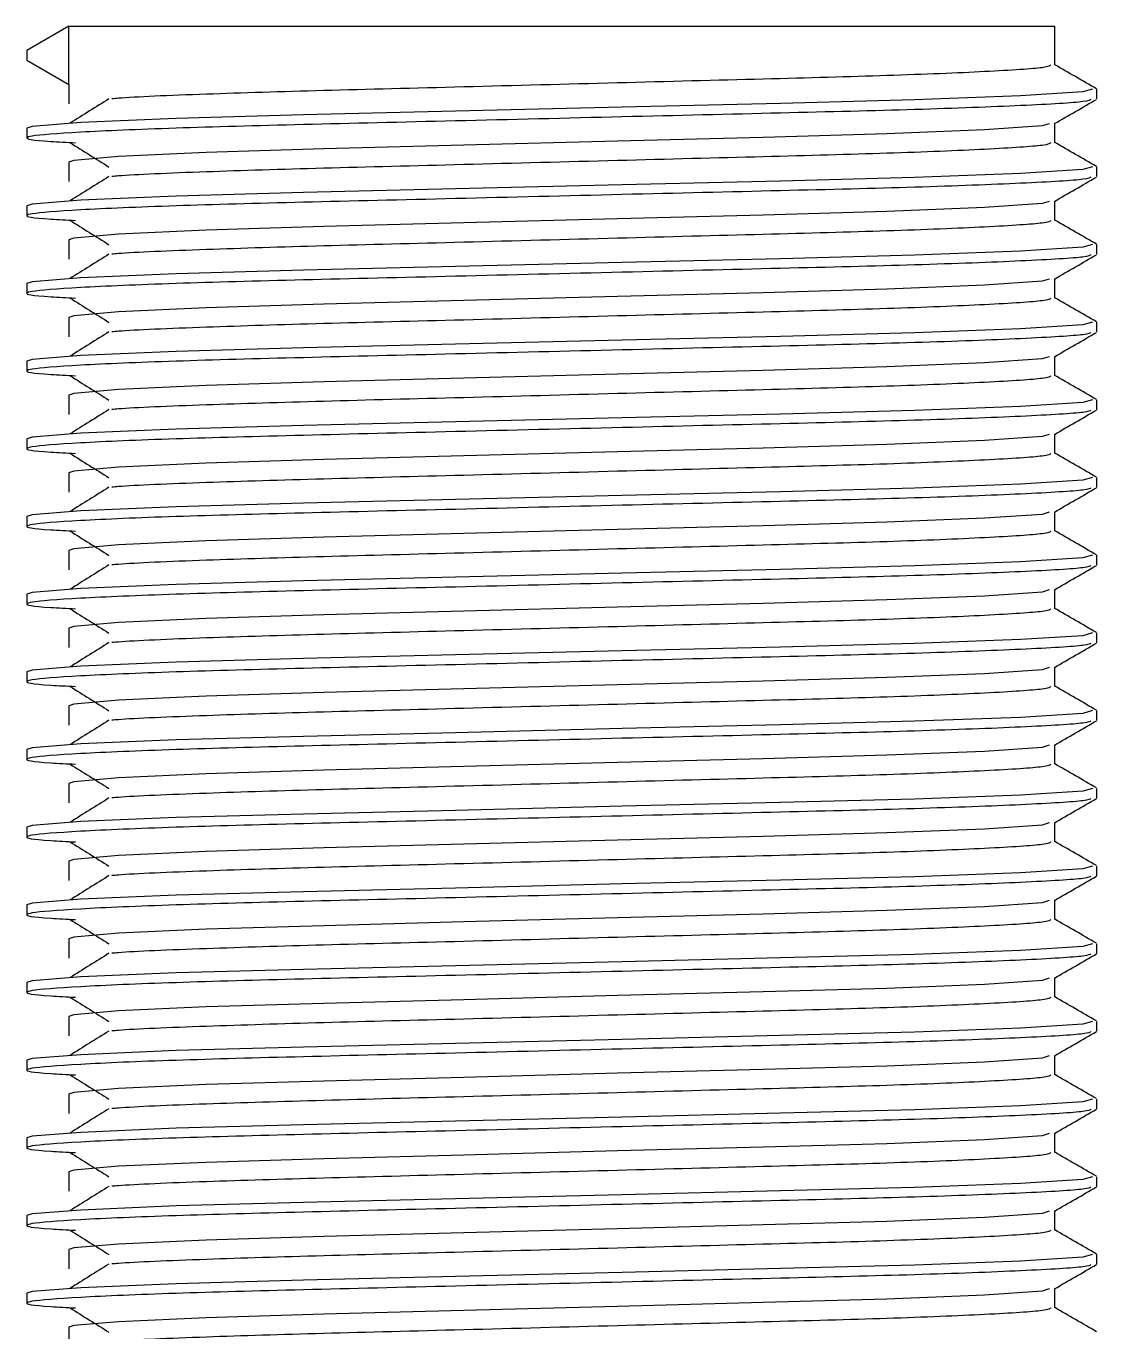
# Model space of a CAD drawing. Header units: millimetres. Extents: x -205 to 841, y 0 to 722.
# Drawn here: x 77.12 to 79.188, y 97.268 to 99.789 of the extents above; entities that cross this region are included whole.
import ezdxf

# ---------------------------------------------------------------- set-up
doc = ezdxf.new("R2010")
doc.units = ezdxf.units.MM

msp = doc.modelspace()

# ---------------------------------------------------------------- linework, layer by layer
at = {"color": 7, "linetype": 'Continuous', "lineweight": 25}
for p, q in [((77.2025, 99.7892), (77.1213, 99.7423)), ((77.2025, 99.7892), (78.1545, 99.7892)), ((77.2025, 99.6767), (77.2025, 99.7892)), ((78.1545, 99.7892), (79.1065, 99.7892)), ((79.1065, 99.7141), (79.1065, 99.7892)), ((77.1213, 99.7423), (77.1213, 99.7235)), ((77.1213, 99.7235), (77.2025, 99.6767)), ((77.2025, 99.6767), (77.2025, 99.6392)), ((79.1877, 99.6485), (79.1877, 99.6673)), ((79.1065, 99.5641), (79.1065, 99.6012)), ((77.1213, 99.5923), (77.1213, 99.5735)), ((77.1213, 99.5923), (77.1213, 99.5735)), ((77.2025, 99.5267), (77.2025, 99.4892)), ((79.1877, 99.4985), (79.1877, 99.5173)), ((79.1065, 99.4141), (79.1065, 99.4512)), ((77.1213, 99.4423), (77.1213, 99.4235)), ((77.1213, 99.4423), (77.1213, 99.4235)), ((77.2025, 99.3767), (77.2025, 99.3392)), ((79.1877, 99.3485), (79.1877, 99.3673)), ((79.1065, 99.2641), (79.1065, 99.3012)), ((77.1213, 99.2923), (77.1213, 99.2735)), ((77.1213, 99.2923), (77.1213, 99.2735)), ((77.2025, 99.2267), (77.2025, 99.1892)), ((79.1877, 99.1985), (79.1877, 99.2173)), ((79.1065, 99.1141), (79.1065, 99.1512)), ((77.1213, 99.1423), (77.1213, 99.1235)), ((77.1213, 99.1423), (77.1213, 99.1235)), ((77.2025, 99.0767), (77.2025, 99.0392)), ((79.1877, 99.0485), (79.1877, 99.0673)), ((79.1065, 98.9641), (79.1065, 99.0012)), ((77.1213, 98.9923), (77.1213, 98.9735)), ((77.1213, 98.9923), (77.1213, 98.9735)), ((77.2025, 98.9267), (77.2025, 98.8892)), ((79.1877, 98.8985), (79.1877, 98.9173)), ((77.1213, 98.8423), (77.1213, 98.8235)), ((77.1213, 98.8423), (77.1213, 98.8235)), ((79.1065, 98.8141), (79.1065, 98.8512)), ((77.2025, 98.7767), (77.2025, 98.7392)), ((79.1877, 98.7485), (79.1877, 98.7673)), ((77.1213, 98.6923), (77.1213, 98.6735)), ((77.1213, 98.6923), (77.1213, 98.6735)), ((79.1065, 98.6641), (79.1065, 98.7012)), ((77.2025, 98.6267), (77.2025, 98.5892)), ((79.1877, 98.5985), (79.1877, 98.6173)), ((77.1213, 98.5423), (77.1213, 98.5235)), ((77.1213, 98.5423), (77.1213, 98.5235)), ((79.1065, 98.5141), (79.1065, 98.5512)), ((77.2025, 98.4767), (77.2025, 98.4392)), ((79.1877, 98.4485), (79.1877, 98.4673)), ((77.1213, 98.3923), (77.1213, 98.3735)), ((77.1213, 98.3923), (77.1213, 98.3735)), ((79.1065, 98.3641), (79.1065, 98.4012)), ((77.2025, 98.3267), (77.2025, 98.2892)), ((79.1877, 98.2985), (79.1877, 98.3173)), ((77.1213, 98.2423), (77.1213, 98.2235)), ((77.1213, 98.2423), (77.1213, 98.2235)), ((79.1065, 98.2141), (79.1065, 98.2512)), ((77.2025, 98.1767), (77.2025, 98.1392)), ((79.1877, 98.1485), (79.1877, 98.1673)), ((77.1213, 98.0923), (77.1213, 98.0735)), ((77.1213, 98.0923), (77.1213, 98.0735)), ((79.1065, 98.0641), (79.1065, 98.1012)), ((77.2025, 98.0267), (77.2025, 97.9892)), ((79.1877, 97.9985), (79.1877, 98.0173)), ((77.1213, 97.9423), (77.1213, 97.9235)), ((77.1213, 97.9423), (77.1213, 97.9235)), ((79.1065, 97.9141), (79.1065, 97.9512)), ((77.2025, 97.8767), (77.2025, 97.8392)), ((79.1877, 97.8485), (79.1877, 97.8673)), ((77.1213, 97.7923), (77.1213, 97.7735)), ((77.1213, 97.7923), (77.1213, 97.7735)), ((79.1065, 97.7641), (79.1065, 97.8012)), ((77.2025, 97.7267), (77.2025, 97.6892)), ((79.1877, 97.6985), (79.1877, 97.7173)), ((77.1213, 97.6423), (77.1213, 97.6235)), ((77.1213, 97.6423), (77.1213, 97.6235)), ((79.1065, 97.6141), (79.1065, 97.6512)), ((77.2025, 97.5767), (77.2025, 97.5392)), ((79.1877, 97.5485), (79.1877, 97.5673)), ((77.1213, 97.4923), (77.1213, 97.4735)), ((77.1213, 97.4923), (77.1213, 97.4735)), ((79.1065, 97.4641), (79.1065, 97.5012)), ((77.2025, 97.4267), (77.2025, 97.3892)), ((79.1877, 97.3985), (79.1877, 97.4173)), ((77.1213, 97.3423), (77.1213, 97.3235)), ((77.1213, 97.3423), (77.1213, 97.3235)), ((79.1065, 97.3141), (79.1065, 97.3512)), ((77.2025, 97.2767), (77.2025, 97.2392))]:
    msp.add_line(p, q, dxfattribs=at)
at = {"color": 7, "linetype": 'Continuous', "lineweight": 25, "flags": 128}
for points in [[(79.1794, 99.6673), (79.1609, 99.6621), (79.0405, 99.6544), (78.8354, 99.6467), (78.5765, 99.64), (78.271, 99.6326), (77.949, 99.6248), (77.6556, 99.6177), (77.4094, 99.6108), (77.2253, 99.603), (77.1319, 99.5955), (77.1213, 99.5923), (77.1213, 99.5923)], [(79.0958, 99.6007), (79.0818, 99.5964), (78.9709, 99.5887), (78.7819, 99.5811), (78.5434, 99.5744), (78.2618, 99.567), (77.9651, 99.5592), (77.6948, 99.5521), (77.4679, 99.5451), (77.2983, 99.5374), (77.2123, 99.5299), (77.2025, 99.5267), (77.2025, 99.5267)], [(79.1794, 99.5173), (79.1609, 99.5121), (79.0405, 99.5044), (78.8354, 99.4967), (78.5765, 99.49), (78.271, 99.4826), (77.949, 99.4748), (77.6556, 99.4677), (77.4094, 99.4608), (77.2253, 99.453), (77.1319, 99.4455), (77.1213, 99.4423), (77.1213, 99.4423)], [(79.0958, 99.4507), (79.0818, 99.4464), (78.9709, 99.4387), (78.7819, 99.4311), (78.5434, 99.4244), (78.2618, 99.417), (77.9651, 99.4092), (77.6948, 99.4021), (77.4679, 99.3951), (77.2983, 99.3874), (77.2123, 99.3799), (77.2025, 99.3767), (77.2025, 99.3767)], [(79.1794, 99.3673), (79.1609, 99.3621), (79.0405, 99.3544), (78.8354, 99.3467), (78.5765, 99.34), (78.271, 99.3326), (77.949, 99.3248), (77.6556, 99.3177), (77.4094, 99.3108), (77.2253, 99.303), (77.1319, 99.2955), (77.1213, 99.2923), (77.1213, 99.2923)], [(79.0958, 99.3007), (79.0818, 99.2964), (78.9709, 99.2887), (78.7819, 99.2811), (78.5434, 99.2744), (78.2618, 99.267), (77.9651, 99.2592), (77.6948, 99.2521), (77.4679, 99.2451), (77.2983, 99.2374), (77.2123, 99.2299), (77.2025, 99.2267), (77.2025, 99.2267)], [(79.1794, 99.2173), (79.1609, 99.2121), (79.0405, 99.2044), (78.8354, 99.1967), (78.5765, 99.19), (78.271, 99.1826), (77.949, 99.1748), (77.6556, 99.1677), (77.4094, 99.1608), (77.2253, 99.153), (77.1319, 99.1455), (77.1213, 99.1423), (77.1213, 99.1423)], [(79.0958, 99.1507), (79.0818, 99.1464), (78.9709, 99.1387), (78.7819, 99.1311), (78.5434, 99.1244), (78.2618, 99.117), (77.9651, 99.1092), (77.6948, 99.1021), (77.4679, 99.0951), (77.2983, 99.0874), (77.2123, 99.0799), (77.2025, 99.0767), (77.2025, 99.0767)], [(79.1794, 99.0673), (79.1609, 99.0621), (79.0405, 99.0544), (78.8354, 99.0467), (78.5765, 99.04), (78.271, 99.0326), (77.949, 99.0248), (77.6556, 99.0177), (77.4094, 99.0108), (77.2253, 99.003), (77.1319, 98.9955), (77.1213, 98.9923), (77.1213, 98.9923)], [(79.0958, 99.0007), (79.0818, 98.9964), (78.9709, 98.9887), (78.7819, 98.9811), (78.5434, 98.9744), (78.2618, 98.967), (77.9651, 98.9592), (77.6948, 98.9521), (77.4679, 98.9451), (77.2983, 98.9374), (77.2123, 98.9299), (77.2025, 98.9267), (77.2025, 98.9267)], [(79.1794, 98.9173), (79.1609, 98.9121), (79.0405, 98.9044), (78.8354, 98.8967), (78.5765, 98.89), (78.271, 98.8826), (77.949, 98.8748), (77.6556, 98.8677), (77.4094, 98.8608), (77.2253, 98.853), (77.1319, 98.8455), (77.1213, 98.8423), (77.1213, 98.8423)], [(79.0958, 98.8507), (79.0818, 98.8464), (78.9709, 98.8387), (78.7819, 98.8311), (78.5434, 98.8244), (78.2618, 98.817), (77.9651, 98.8092), (77.6948, 98.8021), (77.4679, 98.7951), (77.2983, 98.7874), (77.2123, 98.7799), (77.2025, 98.7767), (77.2025, 98.7767)], [(79.1794, 98.7673), (79.1609, 98.7621), (79.0405, 98.7544), (78.8354, 98.7467), (78.5765, 98.74), (78.271, 98.7326), (77.949, 98.7248), (77.6556, 98.7177), (77.4094, 98.7108), (77.2253, 98.703), (77.1319, 98.6955), (77.1213, 98.6923), (77.1213, 98.6923)], [(79.0958, 98.7007), (79.0818, 98.6964), (78.9709, 98.6887), (78.7819, 98.6811), (78.5434, 98.6744), (78.2618, 98.667), (77.9651, 98.6592), (77.6948, 98.6521), (77.4679, 98.6451), (77.2983, 98.6374), (77.2123, 98.6299), (77.2025, 98.6267), (77.2025, 98.6267)], [(79.1794, 98.6173), (79.1609, 98.6121), (79.0405, 98.6044), (78.8354, 98.5967), (78.5765, 98.59), (78.271, 98.5826), (77.949, 98.5748), (77.6556, 98.5677), (77.4094, 98.5608), (77.2253, 98.553), (77.1319, 98.5455), (77.1213, 98.5423), (77.1213, 98.5423)], [(79.0958, 98.5507), (79.0818, 98.5464), (78.9709, 98.5387), (78.7819, 98.5311), (78.5434, 98.5244), (78.2618, 98.517), (77.9651, 98.5092), (77.6948, 98.5021), (77.4679, 98.4951), (77.2983, 98.4874), (77.2123, 98.4799), (77.2025, 98.4767), (77.2025, 98.4767)], [(79.1794, 98.4673), (79.1609, 98.4621), (79.0405, 98.4544), (78.8354, 98.4467), (78.5765, 98.44), (78.271, 98.4326), (77.949, 98.4248), (77.6556, 98.4177), (77.4094, 98.4108), (77.2253, 98.403), (77.1319, 98.3955), (77.1213, 98.3923), (77.1213, 98.3923)], [(79.0958, 98.4007), (79.0818, 98.3964), (78.9709, 98.3887), (78.7819, 98.3811), (78.5434, 98.3744), (78.2618, 98.367), (77.9651, 98.3592), (77.6948, 98.3521), (77.4679, 98.3451), (77.2983, 98.3374), (77.2123, 98.3299), (77.2025, 98.3267), (77.2025, 98.3267)], [(79.1794, 98.3173), (79.1609, 98.3121), (79.0405, 98.3044), (78.8354, 98.2967), (78.5765, 98.29), (78.271, 98.2826), (77.949, 98.2748), (77.6556, 98.2677), (77.4094, 98.2608), (77.2253, 98.253), (77.1319, 98.2455), (77.1213, 98.2423), (77.1213, 98.2423)], [(79.0958, 98.2507), (79.0818, 98.2464), (78.9709, 98.2387), (78.7819, 98.2311), (78.5434, 98.2244), (78.2618, 98.217), (77.9651, 98.2092), (77.6948, 98.2021), (77.4679, 98.1951), (77.2983, 98.1874), (77.2123, 98.1799), (77.2025, 98.1767), (77.2025, 98.1767)], [(79.1794, 98.1673), (79.1609, 98.1621), (79.0405, 98.1544), (78.8354, 98.1467), (78.5765, 98.14), (78.271, 98.1326), (77.949, 98.1248), (77.6556, 98.1177), (77.4094, 98.1108), (77.2253, 98.103), (77.1319, 98.0955), (77.1213, 98.0923), (77.1213, 98.0923)], [(79.0958, 98.1007), (79.0818, 98.0964), (78.9709, 98.0887), (78.7819, 98.0811), (78.5434, 98.0744), (78.2618, 98.067), (77.9651, 98.0592), (77.6948, 98.0521), (77.4679, 98.0451), (77.2983, 98.0374), (77.2123, 98.0299), (77.2025, 98.0267), (77.2025, 98.0267)], [(79.1794, 98.0173), (79.1609, 98.0121), (79.0405, 98.0044), (78.8354, 97.9967), (78.5765, 97.99), (78.271, 97.9826), (77.949, 97.9748), (77.6556, 97.9677), (77.4094, 97.9608), (77.2253, 97.953), (77.1319, 97.9455), (77.1213, 97.9423), (77.1213, 97.9423)], [(79.0958, 97.9507), (79.0818, 97.9464), (78.9709, 97.9387), (78.7819, 97.9311), (78.5434, 97.9244), (78.2618, 97.917), (77.9651, 97.9092), (77.6948, 97.9021), (77.4679, 97.8951), (77.2983, 97.8874), (77.2123, 97.8799), (77.2025, 97.8767), (77.2025, 97.8767)], [(79.1794, 97.8673), (79.1609, 97.8621), (79.0405, 97.8544), (78.8354, 97.8467), (78.5765, 97.84), (78.271, 97.8326), (77.949, 97.8248), (77.6556, 97.8177), (77.4094, 97.8108), (77.2253, 97.803), (77.1319, 97.7955), (77.1213, 97.7923), (77.1213, 97.7923)], [(79.0958, 97.8007), (79.0818, 97.7964), (78.9709, 97.7887), (78.7819, 97.7811), (78.5434, 97.7744), (78.2618, 97.767), (77.9651, 97.7592), (77.6948, 97.7521), (77.4679, 97.7451), (77.2983, 97.7374), (77.2123, 97.7299), (77.2025, 97.7267), (77.2025, 97.7267)], [(79.1794, 97.7173), (79.1609, 97.7121), (79.0405, 97.7044), (78.8354, 97.6967), (78.5765, 97.69), (78.271, 97.6826), (77.949, 97.6748), (77.6556, 97.6677), (77.4094, 97.6608), (77.2253, 97.653), (77.1319, 97.6455), (77.1213, 97.6423), (77.1213, 97.6423)], [(79.0958, 97.6507), (79.0818, 97.6464), (78.9709, 97.6387), (78.7819, 97.6311), (78.5434, 97.6244), (78.2618, 97.617), (77.9651, 97.6092), (77.6948, 97.6021), (77.4679, 97.5951), (77.2983, 97.5874), (77.2123, 97.5799), (77.2025, 97.5767), (77.2025, 97.5767)], [(79.1794, 97.5673), (79.1609, 97.5621), (79.0405, 97.5544), (78.8354, 97.5467), (78.5765, 97.54), (78.271, 97.5326), (77.949, 97.5248), (77.6556, 97.5177), (77.4094, 97.5108), (77.2253, 97.503), (77.1319, 97.4955), (77.1213, 97.4923), (77.1213, 97.4923)], [(79.0958, 97.5007), (79.0818, 97.4964), (78.9709, 97.4887), (78.7819, 97.4811), (78.5434, 97.4744), (78.2618, 97.467), (77.9651, 97.4592), (77.6948, 97.4521), (77.4679, 97.4451), (77.2983, 97.4374), (77.2123, 97.4299), (77.2025, 97.4267), (77.2025, 97.4267)], [(79.1794, 97.4173), (79.1609, 97.4121), (79.0405, 97.4044), (78.8354, 97.3967), (78.5765, 97.39), (78.271, 97.3826), (77.949, 97.3748), (77.6556, 97.3677), (77.4094, 97.3608), (77.2253, 97.353), (77.1319, 97.3455), (77.1213, 97.3423), (77.1213, 97.3423)], [(79.0958, 97.3507), (79.0818, 97.3464), (78.9709, 97.3387), (78.7819, 97.3311), (78.5434, 97.3244), (78.2618, 97.317), (77.9651, 97.3092), (77.6948, 97.3021), (77.4679, 97.2951), (77.2983, 97.2874), (77.2123, 97.2799), (77.2025, 97.2767), (77.2025, 97.2767)]]:
    msp.add_lwpolyline(points, dxfattribs=at)
at = {"color": 7, "linetype": 'Continuous', "lineweight": 25}
for points, knots in [([(79.0989, 99.7141), (79.0971, 99.7124), (79.093, 99.7084), (78.9825, 99.7012), (78.795, 99.6935), (78.5466, 99.6869), (78.2618, 99.6795), (77.9654, 99.6716), (77.687, 99.6646), (77.4596, 99.6577), (77.321, 99.652), (77.2896, 99.6491), (77.2856, 99.6488)], [0, 0, 0, 0, 0.083632, 0.19763, 0.311336, 0.420556, 0.533088, 0.647582, 0.758633, 0.868887, 0.983229, 1, 1, 1, 1]), ([(79.187, 99.6681), (79.1734, 99.6759), (79.1466, 99.6914), (79.1198, 99.7069), (79.1065, 99.7146)], [0, 0, 0, 0, 0.504981, 1, 1, 1, 1]), ([(77.2799, 99.6487), (77.2674, 99.6409), (77.2424, 99.6253), (77.2173, 99.6096), (77.2048, 99.6018)], [0, 0, 0, 0, 0.499998, 1, 1, 1, 1]), ([(79.1763, 99.6476), (79.1743, 99.6462), (79.1692, 99.6425), (79.0526, 99.6356), (78.8498, 99.6279), (78.58, 99.6213), (78.2711, 99.6139), (77.9488, 99.606), (77.6486, 99.5989), (77.3949, 99.5921), (77.2109, 99.5843), (77.1317, 99.5779), (77.1156, 99.5724), (77.1322, 99.5682), (77.1983, 99.5648), (77.215, 99.564)], [0, 0, 0, 0, 0.054203, 0.143068, 0.231704, 0.316845, 0.404567, 0.493818, 0.580386, 0.666332, 0.755465, 0.843631, 0.884533, 0.970783, 1, 1, 1, 1]), ([(79.1057, 99.6008), (79.1193, 99.6086), (79.1464, 99.6242), (79.1734, 99.6399), (79.187, 99.6477)], [0, 0, 0, 0, 0.499988, 1, 1, 1, 1]), ([(77.2048, 99.564), (77.2173, 99.5562), (77.2424, 99.5406), (77.2674, 99.5249), (77.2799, 99.5171)], [0, 0, 0, 0, 0.500002, 1, 1, 1, 1]), ([(79.0989, 99.5641), (79.0971, 99.5624), (79.093, 99.5584), (78.9825, 99.5512), (78.795, 99.5435), (78.5466, 99.5369), (78.2618, 99.5295), (77.9654, 99.5216), (77.687, 99.5146), (77.4596, 99.5077), (77.321, 99.502), (77.2896, 99.4991), (77.2856, 99.4988)], [0, 0, 0, 0, 0.083632, 0.19763, 0.311336, 0.420556, 0.533088, 0.647582, 0.758633, 0.868887, 0.983229, 1, 1, 1, 1]), ([(79.187, 99.5181), (79.1734, 99.5259), (79.1466, 99.5414), (79.1198, 99.5569), (79.1065, 99.5646)], [0, 0, 0, 0, 0.504981, 1, 1, 1, 1]), ([(79.1763, 99.4976), (79.1743, 99.4962), (79.1692, 99.4925), (79.0526, 99.4856), (78.8498, 99.4779), (78.58, 99.4713), (78.2711, 99.4639), (77.9488, 99.456), (77.6486, 99.4489), (77.3949, 99.4421), (77.2109, 99.4343), (77.1317, 99.4279), (77.1156, 99.4224), (77.1322, 99.4182), (77.1983, 99.4148), (77.215, 99.414)], [0, 0, 0, 0, 0.054203, 0.143068, 0.231704, 0.316845, 0.404567, 0.493818, 0.580386, 0.666332, 0.755465, 0.843631, 0.884533, 0.970783, 1, 1, 1, 1]), ([(77.2799, 99.4987), (77.2674, 99.4909), (77.2424, 99.4753), (77.2173, 99.4596), (77.2048, 99.4518)], [0, 0, 0, 0, 0.499998, 1, 1, 1, 1]), ([(79.1057, 99.4508), (79.1193, 99.4586), (79.1464, 99.4742), (79.1734, 99.4899), (79.187, 99.4977)], [0, 0, 0, 0, 0.499988, 1, 1, 1, 1]), ([(77.2048, 99.414), (77.2173, 99.4062), (77.2424, 99.3906), (77.2674, 99.3749), (77.2799, 99.3671)], [0, 0, 0, 0, 0.500002, 1, 1, 1, 1]), ([(79.0989, 99.4141), (79.0971, 99.4124), (79.093, 99.4084), (78.9825, 99.4012), (78.795, 99.3935), (78.5466, 99.3869), (78.2618, 99.3795), (77.9654, 99.3716), (77.687, 99.3646), (77.4596, 99.3577), (77.321, 99.352), (77.2896, 99.3491), (77.2856, 99.3488)], [0, 0, 0, 0, 0.083632, 0.19763, 0.311336, 0.420556, 0.533088, 0.647582, 0.758633, 0.868887, 0.983229, 1, 1, 1, 1]), ([(79.187, 99.3681), (79.1734, 99.3759), (79.1466, 99.3914), (79.1198, 99.4069), (79.1065, 99.4146)], [0, 0, 0, 0, 0.504981, 1, 1, 1, 1]), ([(79.1763, 99.3476), (79.1743, 99.3462), (79.1692, 99.3425), (79.0526, 99.3356), (78.8498, 99.3279), (78.58, 99.3213), (78.2711, 99.3139), (77.9488, 99.306), (77.6486, 99.2989), (77.3949, 99.2921), (77.2109, 99.2843), (77.1317, 99.2779), (77.1156, 99.2724), (77.1322, 99.2682), (77.1983, 99.2648), (77.215, 99.264)], [0, 0, 0, 0, 0.054203, 0.143068, 0.231704, 0.316845, 0.404567, 0.493818, 0.580386, 0.666332, 0.755465, 0.843631, 0.884533, 0.970783, 1, 1, 1, 1]), ([(77.2799, 99.3487), (77.2674, 99.3409), (77.2424, 99.3253), (77.2173, 99.3096), (77.2048, 99.3018)], [0, 0, 0, 0, 0.499998, 1, 1, 1, 1]), ([(79.1057, 99.3008), (79.1193, 99.3086), (79.1464, 99.3242), (79.1734, 99.3399), (79.187, 99.3477)], [0, 0, 0, 0, 0.499988, 1, 1, 1, 1]), ([(77.2048, 99.264), (77.2173, 99.2562), (77.2424, 99.2406), (77.2674, 99.2249), (77.2799, 99.2171)], [0, 0, 0, 0, 0.5000018, 1, 1, 1, 1]), ([(79.0989, 99.2641), (79.0971, 99.2624), (79.093, 99.2584), (78.9825, 99.2512), (78.795, 99.2435), (78.5466, 99.2369), (78.2618, 99.2295), (77.9654, 99.2216), (77.687, 99.2146), (77.4596, 99.2077), (77.321, 99.202), (77.2896, 99.1991), (77.2856, 99.1988)], [0, 0, 0, 0, 0.083632, 0.19763, 0.311336, 0.420556, 0.533088, 0.647582, 0.758633, 0.868887, 0.983229, 1, 1, 1, 1]), ([(79.187, 99.2181), (79.1734, 99.2259), (79.1466, 99.2414), (79.1198, 99.2569), (79.1065, 99.2646)], [0, 0, 0, 0, 0.504981, 1, 1, 1, 1]), ([(79.1763, 99.1976), (79.1743, 99.1962), (79.1692, 99.1925), (79.0526, 99.1856), (78.8498, 99.1779), (78.58, 99.1713), (78.2711, 99.1639), (77.9488, 99.156), (77.6486, 99.1489), (77.3949, 99.1421), (77.2109, 99.1343), (77.1317, 99.1279), (77.1156, 99.1224), (77.1322, 99.1182), (77.1983, 99.1148), (77.215, 99.114)], [0, 0, 0, 0, 0.054203, 0.143068, 0.231704, 0.316845, 0.404567, 0.493818, 0.580386, 0.666332, 0.755465, 0.843631, 0.884533, 0.970783, 1, 1, 1, 1]), ([(77.2799, 99.1987), (77.2674, 99.1909), (77.2424, 99.1753), (77.2173, 99.1596), (77.2048, 99.1518)], [0, 0, 0, 0, 0.499998, 1, 1, 1, 1]), ([(79.1057, 99.1508), (79.1193, 99.1586), (79.1464, 99.1742), (79.1734, 99.1899), (79.187, 99.1977)], [0, 0, 0, 0, 0.499988, 1, 1, 1, 1]), ([(77.2048, 99.114), (77.2173, 99.1062), (77.2424, 99.0906), (77.2674, 99.0749), (77.2799, 99.0671)], [0, 0, 0, 0, 0.5000018, 1, 1, 1, 1]), ([(79.0989, 99.1141), (79.0971, 99.1124), (79.093, 99.1084), (78.9825, 99.1012), (78.795, 99.0935), (78.5466, 99.0869), (78.2618, 99.0795), (77.9654, 99.0716), (77.687, 99.0646), (77.4596, 99.0577), (77.321, 99.052), (77.2896, 99.0491), (77.2856, 99.0488)], [0, 0, 0, 0, 0.083632, 0.19763, 0.311336, 0.420556, 0.533088, 0.647582, 0.758633, 0.868887, 0.983229, 1, 1, 1, 1]), ([(79.187, 99.0681), (79.1734, 99.0759), (79.1466, 99.0914), (79.1198, 99.1069), (79.1065, 99.1146)], [0, 0, 0, 0, 0.504981, 1, 1, 1, 1]), ([(79.1763, 99.0476), (79.1743, 99.0462), (79.1692, 99.0425), (79.0526, 99.0356), (78.8498, 99.0279), (78.58, 99.0213), (78.2711, 99.0139), (77.9488, 99.006), (77.6486, 98.9989), (77.3949, 98.9921), (77.2109, 98.9843), (77.1317, 98.9779), (77.1156, 98.9724), (77.1322, 98.9682), (77.1983, 98.9648), (77.215, 98.964)], [0, 0, 0, 0, 0.054203, 0.143068, 0.231704, 0.316845, 0.404567, 0.493818, 0.580386, 0.666332, 0.755465, 0.843631, 0.884533, 0.970783, 1, 1, 1, 1]), ([(77.2799, 99.0487), (77.2674, 99.0409), (77.2424, 99.0253), (77.2173, 99.0096), (77.2048, 99.0018)], [0, 0, 0, 0, 0.499998, 1, 1, 1, 1]), ([(79.1057, 99.0008), (79.1193, 99.0086), (79.1464, 99.0242), (79.1734, 99.0399), (79.187, 99.0477)], [0, 0, 0, 0, 0.499988, 1, 1, 1, 1]), ([(77.2048, 98.964), (77.2173, 98.9562), (77.2424, 98.9406), (77.2674, 98.9249), (77.2799, 98.9171)], [0, 0, 0, 0, 0.5000018, 1, 1, 1, 1]), ([(79.0989, 98.9641), (79.0971, 98.9624), (79.093, 98.9584), (78.9825, 98.9512), (78.795, 98.9435), (78.5466, 98.9369), (78.2618, 98.9295), (77.9654, 98.9216), (77.687, 98.9146), (77.4596, 98.9077), (77.321, 98.902), (77.2896, 98.8991), (77.2856, 98.8988)], [0, 0, 0, 0, 0.083632, 0.19763, 0.311336, 0.420556, 0.533088, 0.647582, 0.758633, 0.868887, 0.983229, 1, 1, 1, 1]), ([(79.187, 98.9181), (79.1734, 98.9259), (79.1466, 98.9414), (79.1198, 98.9569), (79.1065, 98.9646)], [0, 0, 0, 0, 0.504981, 1, 1, 1, 1]), ([(79.1763, 98.8976), (79.1743, 98.8962), (79.1692, 98.8925), (79.0526, 98.8856), (78.8498, 98.8779), (78.58, 98.8713), (78.2711, 98.8639), (77.9488, 98.856), (77.6486, 98.8489), (77.3949, 98.8421), (77.2109, 98.8343), (77.1317, 98.8279), (77.1156, 98.8224), (77.1322, 98.8182), (77.1983, 98.8148), (77.215, 98.814)], [0, 0, 0, 0, 0.054203, 0.143068, 0.231704, 0.316845, 0.404567, 0.493818, 0.580386, 0.666332, 0.755465, 0.843631, 0.884533, 0.970783, 1, 1, 1, 1]), ([(77.2799, 98.8987), (77.2674, 98.8909), (77.2424, 98.8753), (77.2173, 98.8596), (77.2048, 98.8518)], [0, 0, 0, 0, 0.499998, 1, 1, 1, 1]), ([(79.1057, 98.8508), (79.1193, 98.8586), (79.1464, 98.8742), (79.1734, 98.8899), (79.187, 98.8977)], [0, 0, 0, 0, 0.499988, 1, 1, 1, 1]), ([(77.2048, 98.814), (77.2173, 98.8062), (77.2424, 98.7906), (77.2674, 98.7749), (77.2799, 98.7671)], [0, 0, 0, 0, 0.500002, 1, 1, 1, 1]), ([(79.0989, 98.8141), (79.0971, 98.8124), (79.093, 98.8084), (78.9825, 98.8012), (78.795, 98.7935), (78.5466, 98.7869), (78.2618, 98.7795), (77.9654, 98.7716), (77.687, 98.7646), (77.4596, 98.7577), (77.321, 98.752), (77.2896, 98.7491), (77.2856, 98.7488)], [0, 0, 0, 0, 0.083632, 0.19763, 0.311336, 0.420556, 0.533088, 0.647582, 0.758633, 0.868887, 0.983229, 1, 1, 1, 1]), ([(79.187, 98.7681), (79.1734, 98.7759), (79.1466, 98.7914), (79.1198, 98.8069), (79.1065, 98.8146)], [0, 0, 0, 0, 0.504981, 1, 1, 1, 1]), ([(79.1763, 98.7476), (79.1743, 98.7462), (79.1692, 98.7425), (79.0526, 98.7356), (78.8498, 98.7279), (78.58, 98.7213), (78.2711, 98.7139), (77.9488, 98.706), (77.6486, 98.6989), (77.3949, 98.6921), (77.2109, 98.6843), (77.1317, 98.6779), (77.1156, 98.6724), (77.1322, 98.6682), (77.1983, 98.6648), (77.215, 98.664)], [0, 0, 0, 0, 0.054203, 0.143068, 0.231704, 0.316845, 0.404567, 0.493818, 0.580386, 0.666332, 0.755465, 0.843631, 0.884533, 0.970783, 1, 1, 1, 1]), ([(77.2799, 98.7487), (77.2674, 98.7409), (77.2424, 98.7253), (77.2173, 98.7096), (77.2048, 98.7018)], [0, 0, 0, 0, 0.499998, 1, 1, 1, 1]), ([(79.1057, 98.7008), (79.1193, 98.7086), (79.1464, 98.7242), (79.1734, 98.7399), (79.187, 98.7477)], [0, 0, 0, 0, 0.4999883, 1, 1, 1, 1]), ([(77.2048, 98.664), (77.2173, 98.6562), (77.2424, 98.6406), (77.2674, 98.6249), (77.2799, 98.6171)], [0, 0, 0, 0, 0.500002, 1, 1, 1, 1]), ([(79.0989, 98.6641), (79.0971, 98.6624), (79.093, 98.6584), (78.9825, 98.6512), (78.795, 98.6435), (78.5466, 98.6369), (78.2618, 98.6295), (77.9654, 98.6216), (77.687, 98.6146), (77.4596, 98.6077), (77.321, 98.602), (77.2896, 98.5991), (77.2856, 98.5988)], [0, 0, 0, 0, 0.083632, 0.19763, 0.311336, 0.420556, 0.533088, 0.647582, 0.758633, 0.868887, 0.983229, 1, 1, 1, 1]), ([(79.187, 98.6181), (79.1734, 98.6259), (79.1466, 98.6414), (79.1198, 98.6569), (79.1065, 98.6646)], [0, 0, 0, 0, 0.504981, 1, 1, 1, 1]), ([(79.1763, 98.5976), (79.1743, 98.5962), (79.1692, 98.5925), (79.0526, 98.5856), (78.8498, 98.5779), (78.58, 98.5713), (78.2711, 98.5639), (77.9488, 98.556), (77.6486, 98.5489), (77.3949, 98.5421), (77.2109, 98.5343), (77.1317, 98.5279), (77.1156, 98.5224), (77.1322, 98.5182), (77.1983, 98.5148), (77.215, 98.514)], [0, 0, 0, 0, 0.054203, 0.143068, 0.231704, 0.316845, 0.404567, 0.493818, 0.580386, 0.666332, 0.755465, 0.843631, 0.884533, 0.970783, 1, 1, 1, 1]), ([(77.2799, 98.5987), (77.2674, 98.5909), (77.2424, 98.5753), (77.2173, 98.5596), (77.2048, 98.5518)], [0, 0, 0, 0, 0.499998, 1, 1, 1, 1]), ([(79.1057, 98.5508), (79.1193, 98.5586), (79.1464, 98.5742), (79.1734, 98.5899), (79.187, 98.5977)], [0, 0, 0, 0, 0.4999883, 1, 1, 1, 1]), ([(77.2048, 98.514), (77.2173, 98.5062), (77.2424, 98.4906), (77.2674, 98.4749), (77.2799, 98.4671)], [0, 0, 0, 0, 0.500002, 1, 1, 1, 1]), ([(79.0989, 98.5141), (79.0971, 98.5124), (79.093, 98.5084), (78.9825, 98.5012), (78.795, 98.4935), (78.5466, 98.4869), (78.2618, 98.4795), (77.9654, 98.4716), (77.687, 98.4646), (77.4596, 98.4577), (77.321, 98.452), (77.2896, 98.4491), (77.2856, 98.4488)], [0, 0, 0, 0, 0.0836323, 0.1976302, 0.3113357, 0.4205556, 0.5330876, 0.6475823, 0.7586331, 0.8688872, 0.9832293, 1, 1, 1, 1]), ([(79.187, 98.4681), (79.1734, 98.4759), (79.1466, 98.4914), (79.1198, 98.5069), (79.1065, 98.5146)], [0, 0, 0, 0, 0.504981, 1, 1, 1, 1]), ([(79.1763, 98.4476), (79.1743, 98.4462), (79.1692, 98.4425), (79.0526, 98.4356), (78.8498, 98.4279), (78.58, 98.4213), (78.2711, 98.4139), (77.9488, 98.406), (77.6486, 98.3989), (77.3949, 98.3921), (77.2109, 98.3843), (77.1317, 98.3779), (77.1156, 98.3724), (77.1322, 98.3682), (77.1983, 98.3648), (77.215, 98.364)], [0, 0, 0, 0, 0.054203, 0.143068, 0.231704, 0.316845, 0.404567, 0.493818, 0.580386, 0.666332, 0.755465, 0.843631, 0.884533, 0.970783, 1, 1, 1, 1]), ([(77.2799, 98.4487), (77.2674, 98.4409), (77.2424, 98.4253), (77.2173, 98.4096), (77.2048, 98.4018)], [0, 0, 0, 0, 0.499998, 1, 1, 1, 1]), ([(79.1057, 98.4008), (79.1193, 98.4086), (79.1464, 98.4242), (79.1734, 98.4399), (79.187, 98.4477)], [0, 0, 0, 0, 0.4999883, 1, 1, 1, 1]), ([(77.2048, 98.364), (77.2173, 98.3562), (77.2424, 98.3406), (77.2674, 98.3249), (77.2799, 98.3171)], [0, 0, 0, 0, 0.500002, 1, 1, 1, 1]), ([(79.0989, 98.3641), (79.0971, 98.3624), (79.093, 98.3584), (78.9825, 98.3512), (78.795, 98.3435), (78.5466, 98.3369), (78.2618, 98.3295), (77.9654, 98.3216), (77.687, 98.3146), (77.4596, 98.3077), (77.321, 98.302), (77.2896, 98.2991), (77.2856, 98.2988)], [0, 0, 0, 0, 0.083632, 0.19763, 0.311336, 0.420556, 0.533088, 0.647582, 0.758633, 0.868887, 0.983229, 1, 1, 1, 1]), ([(79.187, 98.3181), (79.1734, 98.3259), (79.1466, 98.3414), (79.1198, 98.3569), (79.1065, 98.3646)], [0, 0, 0, 0, 0.504981, 1, 1, 1, 1]), ([(79.1763, 98.2976), (79.1743, 98.2962), (79.1692, 98.2925), (79.0526, 98.2856), (78.8498, 98.2779), (78.58, 98.2713), (78.2711, 98.2639), (77.9488, 98.256), (77.6486, 98.2489), (77.3949, 98.2421), (77.2109, 98.2343), (77.1317, 98.2279), (77.1156, 98.2224), (77.1322, 98.2182), (77.1983, 98.2148), (77.215, 98.214)], [0, 0, 0, 0, 0.054203, 0.143068, 0.231704, 0.316845, 0.404567, 0.493818, 0.580386, 0.666332, 0.755465, 0.843631, 0.884533, 0.970783, 1, 1, 1, 1]), ([(77.2799, 98.2987), (77.2674, 98.2909), (77.2424, 98.2753), (77.2173, 98.2596), (77.2048, 98.2518)], [0, 0, 0, 0, 0.499998, 1, 1, 1, 1]), ([(79.1057, 98.2508), (79.1193, 98.2586), (79.1464, 98.2742), (79.1734, 98.2899), (79.187, 98.2977)], [0, 0, 0, 0, 0.499988, 1, 1, 1, 1]), ([(77.2048, 98.214), (77.2173, 98.2062), (77.2424, 98.1906), (77.2674, 98.1749), (77.2799, 98.1671)], [0, 0, 0, 0, 0.500002, 1, 1, 1, 1]), ([(79.0989, 98.2141), (79.0971, 98.2124), (79.093, 98.2084), (78.9825, 98.2012), (78.795, 98.1935), (78.5466, 98.1869), (78.2618, 98.1795), (77.9654, 98.1716), (77.687, 98.1646), (77.4596, 98.1577), (77.321, 98.152), (77.2896, 98.1491), (77.2856, 98.1488)], [0, 0, 0, 0, 0.0836323, 0.1976302, 0.3113357, 0.4205556, 0.5330876, 0.6475823, 0.7586331, 0.8688872, 0.9832293, 1, 1, 1, 1]), ([(79.187, 98.1681), (79.1734, 98.1759), (79.1466, 98.1914), (79.1198, 98.2069), (79.1065, 98.2146)], [0, 0, 0, 0, 0.504981, 1, 1, 1, 1]), ([(79.1763, 98.1476), (79.1743, 98.1462), (79.1692, 98.1425), (79.0526, 98.1356), (78.8498, 98.1279), (78.58, 98.1213), (78.2711, 98.1139), (77.9488, 98.106), (77.6486, 98.0989), (77.3949, 98.0921), (77.2109, 98.0843), (77.1317, 98.0779), (77.1156, 98.0724), (77.1322, 98.0682), (77.1983, 98.0648), (77.215, 98.064)], [0, 0, 0, 0, 0.054203, 0.143068, 0.231704, 0.316845, 0.404567, 0.493818, 0.580386, 0.666332, 0.755465, 0.843631, 0.884533, 0.970783, 1, 1, 1, 1]), ([(77.2799, 98.1487), (77.2674, 98.1409), (77.2424, 98.1253), (77.2173, 98.1096), (77.2048, 98.1018)], [0, 0, 0, 0, 0.499998, 1, 1, 1, 1]), ([(79.1057, 98.1008), (79.1193, 98.1086), (79.1464, 98.1242), (79.1734, 98.1399), (79.187, 98.1477)], [0, 0, 0, 0, 0.4999883, 1, 1, 1, 1]), ([(77.2048, 98.064), (77.2173, 98.0562), (77.2424, 98.0406), (77.2674, 98.0249), (77.2799, 98.0171)], [0, 0, 0, 0, 0.500002, 1, 1, 1, 1]), ([(79.0989, 98.0641), (79.0971, 98.0624), (79.093, 98.0584), (78.9825, 98.0512), (78.795, 98.0435), (78.5466, 98.0369), (78.2618, 98.0295), (77.9654, 98.0216), (77.687, 98.0146), (77.4596, 98.0077), (77.321, 98.002), (77.2896, 97.9991), (77.2856, 97.9988)], [0, 0, 0, 0, 0.083632, 0.19763, 0.311336, 0.420556, 0.533088, 0.647582, 0.758633, 0.868887, 0.983229, 1, 1, 1, 1]), ([(79.187, 98.0181), (79.1734, 98.0259), (79.1466, 98.0414), (79.1198, 98.0569), (79.1065, 98.0646)], [0, 0, 0, 0, 0.504981, 1, 1, 1, 1]), ([(79.1763, 97.9976), (79.1743, 97.9962), (79.1692, 97.9925), (79.0526, 97.9856), (78.8498, 97.9779), (78.58, 97.9713), (78.2711, 97.9639), (77.9488, 97.956), (77.6486, 97.9489), (77.3949, 97.9421), (77.2109, 97.9343), (77.1317, 97.9279), (77.1156, 97.9224), (77.1322, 97.9182), (77.1983, 97.9148), (77.215, 97.914)], [0, 0, 0, 0, 0.054203, 0.143068, 0.231704, 0.316845, 0.404567, 0.493818, 0.580386, 0.666332, 0.755465, 0.843631, 0.884533, 0.970783, 1, 1, 1, 1]), ([(77.2799, 97.9987), (77.2674, 97.9909), (77.2424, 97.9753), (77.2173, 97.9596), (77.2048, 97.9518)], [0, 0, 0, 0, 0.499998, 1, 1, 1, 1]), ([(79.1057, 97.9508), (79.1193, 97.9586), (79.1464, 97.9742), (79.1734, 97.9899), (79.187, 97.9977)], [0, 0, 0, 0, 0.499988, 1, 1, 1, 1]), ([(77.2048, 97.914), (77.2173, 97.9062), (77.2424, 97.8906), (77.2674, 97.8749), (77.2799, 97.8671)], [0, 0, 0, 0, 0.500002, 1, 1, 1, 1]), ([(79.0989, 97.9141), (79.0971, 97.9124), (79.093, 97.9084), (78.9825, 97.9012), (78.795, 97.8935), (78.5466, 97.8869), (78.2618, 97.8795), (77.9654, 97.8716), (77.687, 97.8646), (77.4596, 97.8577), (77.321, 97.852), (77.2896, 97.8491), (77.2856, 97.8488)], [0, 0, 0, 0, 0.083632, 0.19763, 0.311336, 0.420556, 0.533088, 0.647582, 0.758633, 0.868887, 0.983229, 1, 1, 1, 1]), ([(79.187, 97.8681), (79.1734, 97.8759), (79.1466, 97.8914), (79.1198, 97.9069), (79.1065, 97.9146)], [0, 0, 0, 0, 0.504981, 1, 1, 1, 1]), ([(79.1763, 97.8476), (79.1743, 97.8462), (79.1692, 97.8425), (79.0526, 97.8356), (78.8498, 97.8279), (78.58, 97.8213), (78.2711, 97.8139), (77.9488, 97.806), (77.6486, 97.7989), (77.3949, 97.7921), (77.2109, 97.7843), (77.1317, 97.7779), (77.1156, 97.7724), (77.1322, 97.7682), (77.1983, 97.7648), (77.215, 97.764)], [0, 0, 0, 0, 0.054203, 0.143068, 0.231704, 0.316845, 0.404567, 0.493818, 0.580386, 0.666332, 0.755465, 0.843631, 0.884533, 0.970783, 1, 1, 1, 1]), ([(77.2799, 97.8487), (77.2674, 97.8409), (77.2424, 97.8253), (77.2173, 97.8096), (77.2048, 97.8018)], [0, 0, 0, 0, 0.499998, 1, 1, 1, 1]), ([(79.1057, 97.8008), (79.1193, 97.8086), (79.1464, 97.8242), (79.1734, 97.8399), (79.187, 97.8477)], [0, 0, 0, 0, 0.499988, 1, 1, 1, 1]), ([(77.2048, 97.764), (77.2173, 97.7562), (77.2424, 97.7406), (77.2674, 97.7249), (77.2799, 97.7171)], [0, 0, 0, 0, 0.500002, 1, 1, 1, 1]), ([(79.0989, 97.7641), (79.0971, 97.7624), (79.093, 97.7584), (78.9825, 97.7512), (78.795, 97.7435), (78.5466, 97.7369), (78.2618, 97.7295), (77.9654, 97.7216), (77.687, 97.7146), (77.4596, 97.7077), (77.321, 97.702), (77.2896, 97.6991), (77.2856, 97.6988)], [0, 0, 0, 0, 0.0836323, 0.1976302, 0.3113357, 0.4205556, 0.5330876, 0.6475823, 0.7586331, 0.8688872, 0.9832293, 1, 1, 1, 1]), ([(79.187, 97.7181), (79.1734, 97.7259), (79.1466, 97.7414), (79.1198, 97.7569), (79.1065, 97.7646)], [0, 0, 0, 0, 0.504981, 1, 1, 1, 1]), ([(79.1763, 97.6976), (79.1743, 97.6962), (79.1692, 97.6925), (79.0526, 97.6856), (78.8498, 97.6779), (78.58, 97.6713), (78.2711, 97.6639), (77.9488, 97.656), (77.6486, 97.6489), (77.3949, 97.6421), (77.2109, 97.6343), (77.1317, 97.6279), (77.1156, 97.6224), (77.1322, 97.6182), (77.1983, 97.6148), (77.215, 97.614)], [0, 0, 0, 0, 0.054203, 0.143068, 0.231704, 0.316845, 0.404567, 0.493818, 0.580386, 0.666332, 0.755465, 0.843631, 0.884533, 0.970783, 1, 1, 1, 1]), ([(77.2799, 97.6987), (77.2674, 97.6909), (77.2424, 97.6753), (77.2173, 97.6596), (77.2048, 97.6518)], [0, 0, 0, 0, 0.499998, 1, 1, 1, 1]), ([(79.1057, 97.6508), (79.1193, 97.6586), (79.1464, 97.6742), (79.1734, 97.6899), (79.187, 97.6977)], [0, 0, 0, 0, 0.499988, 1, 1, 1, 1]), ([(77.2048, 97.614), (77.2173, 97.6062), (77.2424, 97.5906), (77.2674, 97.5749), (77.2799, 97.5671)], [0, 0, 0, 0, 0.500002, 1, 1, 1, 1]), ([(79.0989, 97.6141), (79.0971, 97.6124), (79.093, 97.6084), (78.9825, 97.6012), (78.795, 97.5935), (78.5466, 97.5869), (78.2618, 97.5795), (77.9654, 97.5716), (77.687, 97.5646), (77.4596, 97.5577), (77.321, 97.552), (77.2896, 97.5491), (77.2856, 97.5488)], [0, 0, 0, 0, 0.0836323, 0.1976302, 0.3113357, 0.4205556, 0.5330876, 0.6475823, 0.7586331, 0.8688872, 0.9832293, 1, 1, 1, 1]), ([(79.187, 97.5681), (79.1734, 97.5759), (79.1466, 97.5914), (79.1198, 97.6069), (79.1065, 97.6146)], [0, 0, 0, 0, 0.504981, 1, 1, 1, 1]), ([(79.1763, 97.5476), (79.1743, 97.5462), (79.1692, 97.5425), (79.0526, 97.5356), (78.8498, 97.5279), (78.58, 97.5213), (78.2711, 97.5139), (77.9488, 97.506), (77.6486, 97.4989), (77.3949, 97.4921), (77.2109, 97.4843), (77.1317, 97.4779), (77.1156, 97.4724), (77.1322, 97.4682), (77.1983, 97.4648), (77.215, 97.464)], [0, 0, 0, 0, 0.054203, 0.143068, 0.231704, 0.316845, 0.404567, 0.493818, 0.580386, 0.666332, 0.755465, 0.843631, 0.884533, 0.970783, 1, 1, 1, 1]), ([(77.2799, 97.5487), (77.2674, 97.5409), (77.2424, 97.5253), (77.2173, 97.5096), (77.2048, 97.5018)], [0, 0, 0, 0, 0.499998, 1, 1, 1, 1]), ([(79.1057, 97.5008), (79.1193, 97.5086), (79.1464, 97.5242), (79.1734, 97.5399), (79.187, 97.5477)], [0, 0, 0, 0, 0.499988, 1, 1, 1, 1]), ([(77.2048, 97.464), (77.2173, 97.4562), (77.2424, 97.4406), (77.2674, 97.4249), (77.2799, 97.4171)], [0, 0, 0, 0, 0.500002, 1, 1, 1, 1]), ([(79.0989, 97.4641), (79.0971, 97.4624), (79.093, 97.4584), (78.9825, 97.4512), (78.795, 97.4435), (78.5466, 97.4369), (78.2618, 97.4295), (77.9654, 97.4216), (77.687, 97.4146), (77.4596, 97.4077), (77.321, 97.402), (77.2896, 97.3991), (77.2856, 97.3988)], [0, 0, 0, 0, 0.083632, 0.19763, 0.311336, 0.420556, 0.533088, 0.647582, 0.758633, 0.868887, 0.983229, 1, 1, 1, 1]), ([(79.187, 97.4181), (79.1734, 97.4259), (79.1466, 97.4414), (79.1198, 97.4569), (79.1065, 97.4646)], [0, 0, 0, 0, 0.504981, 1, 1, 1, 1]), ([(79.1763, 97.3976), (79.1743, 97.3962), (79.1692, 97.3925), (79.0526, 97.3856), (78.8498, 97.3779), (78.58, 97.3713), (78.2711, 97.3639), (77.9488, 97.356), (77.6486, 97.3489), (77.3949, 97.3421), (77.2109, 97.3343), (77.1317, 97.3279), (77.1156, 97.3224), (77.1322, 97.3182), (77.1983, 97.3148), (77.215, 97.314)], [0, 0, 0, 0, 0.054203, 0.143068, 0.231704, 0.316845, 0.404567, 0.493818, 0.580386, 0.666332, 0.755465, 0.843631, 0.884533, 0.970783, 1, 1, 1, 1]), ([(77.2799, 97.3987), (77.2674, 97.3909), (77.2424, 97.3753), (77.2173, 97.3596), (77.2048, 97.3518)], [0, 0, 0, 0, 0.499998, 1, 1, 1, 1]), ([(79.1057, 97.3508), (79.1193, 97.3586), (79.1464, 97.3742), (79.1734, 97.3899), (79.187, 97.3977)], [0, 0, 0, 0, 0.499988, 1, 1, 1, 1]), ([(77.2048, 97.314), (77.2173, 97.3062), (77.2424, 97.2906), (77.2674, 97.2749), (77.2799, 97.2671)], [0, 0, 0, 0, 0.500002, 1, 1, 1, 1]), ([(79.0989, 97.3141), (79.0971, 97.3124), (79.093, 97.3084), (78.9825, 97.3012), (78.795, 97.2935), (78.5466, 97.2869), (78.2618, 97.2795), (77.9654, 97.2716), (77.687, 97.2646), (77.4596, 97.2577), (77.321, 97.252), (77.2896, 97.2491), (77.2856, 97.2488)], [0, 0, 0, 0, 0.083632, 0.19763, 0.311336, 0.420556, 0.533088, 0.647582, 0.758633, 0.868887, 0.983229, 1, 1, 1, 1]), ([(79.187, 97.2681), (79.1734, 97.2759), (79.1466, 97.2914), (79.1198, 97.3069), (79.1065, 97.3146)], [0, 0, 0, 0, 0.504981, 1, 1, 1, 1])]:
    msp.add_open_spline(points, degree=3, knots=knots, dxfattribs=at)

doc.saveas('drawing.dxf')
